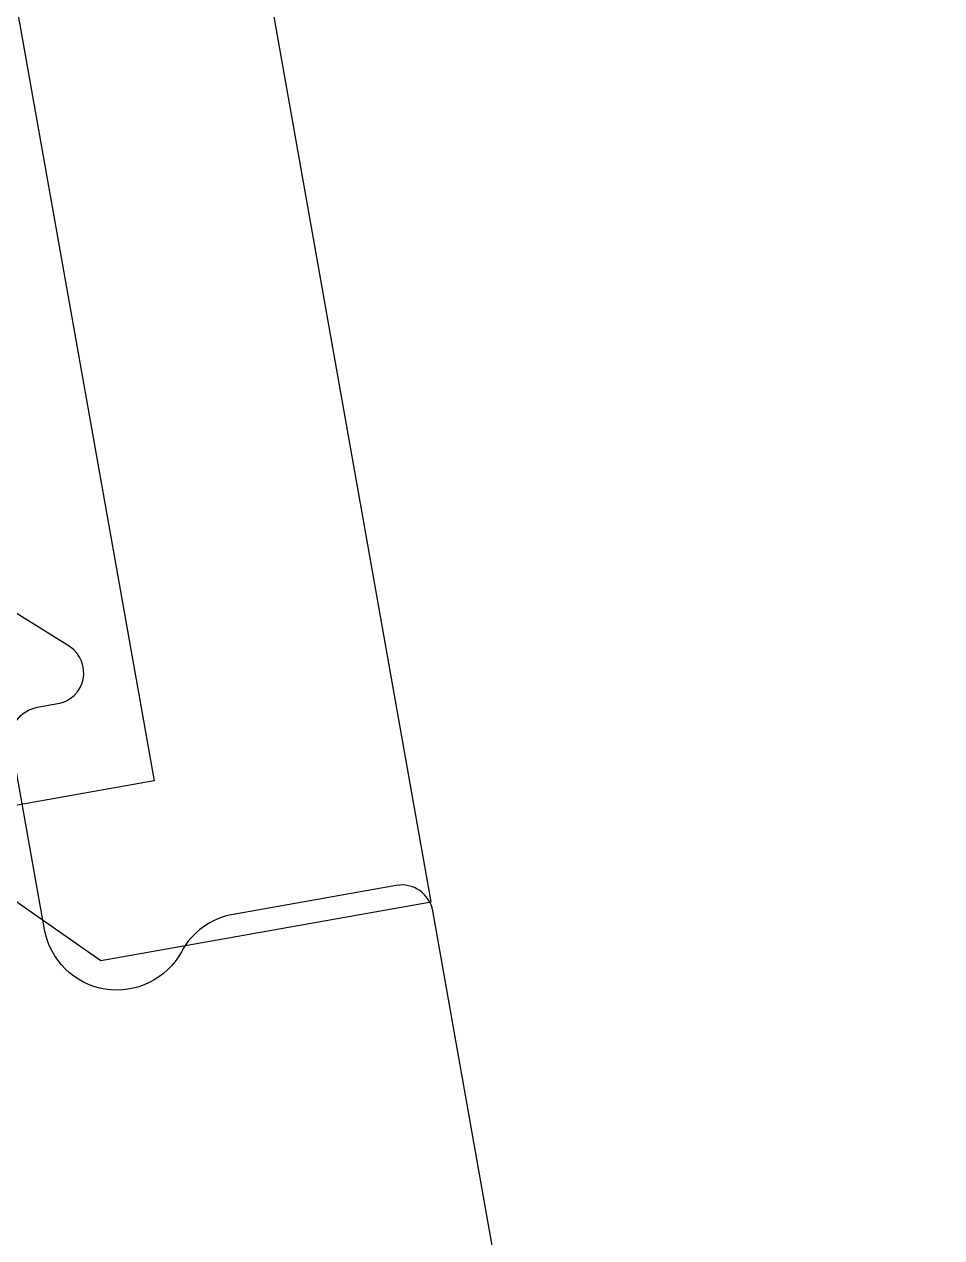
# Model space of a CAD drawing. Header units: millimetres. Extents: x -65527 to 8894748, y -37603 to 223697.
# Drawn here: x -29318.81 to -29313.47, y 101528.02 to 101535.08 of the extents above; entities that cross this region are included whole.
import ezdxf

# ---------------------------------------------------------------- set-up
doc = ezdxf.new("R2010")
doc.units = ezdxf.units.MM
doc.header["$LTSCALE"] = 10
doc.layers.add('Архитектура', color=251, linetype='Continuous')

msp = doc.modelspace()

# ---------------------------------------------------------------- linework, layer by layer
at = {"layer": 'Архитектура', "lineweight": 25, "transparency": 33554684}
for points in [[(-29326.8478, 101534.2), (-29323.1262, 101534.8596), (-29322.9499, 101535.2623), (-29322.5259, 101534.966), (-29318.9244, 101535.6044), (-29318.052, 101530.6823), (-29319.0124, 101530.512), (-29318.9273, 101530.0318), (-29318.362, 101529.6367), (-29316.4411, 101529.9772), (-29317.4837, 101535.8597), (-29318.2968, 101536.9538), (-29320.8756, 101538.2303), (-29321.137, 101538.3078), (-29325.5789, 101537.5205)], [(-29326.8478, 101534.2), (-29323.1262, 101534.8596), (-29322.9499, 101535.2623), (-29322.5259, 101534.966), (-29318.9244, 101535.6044), (-29318.052, 101530.6823), (-29319.0124, 101530.512), (-29318.9273, 101530.0318), (-29318.362, 101529.6367), (-29316.4411, 101529.9772), (-29317.4837, 101535.8597), (-29318.2968, 101536.9538), (-29320.8756, 101538.2303), (-29321.137, 101538.3078), (-29325.5789, 101537.5205)], [(-29326.8478, 101534.2), (-29323.1262, 101534.8596), (-29322.9499, 101535.2623), (-29322.5259, 101534.966), (-29318.9244, 101535.6044), (-29318.052, 101530.6823), (-29319.0124, 101530.512), (-29318.9273, 101530.0318), (-29318.362, 101529.6367), (-29316.4411, 101529.9772), (-29317.4837, 101535.8597), (-29318.2968, 101536.9538), (-29320.8756, 101538.2303), (-29321.137, 101538.3078), (-29325.5789, 101537.5205)], [(-29326.8478, 101534.2), (-29323.1262, 101534.8596), (-29322.9499, 101535.2623), (-29322.5259, 101534.966), (-29318.9244, 101535.6044), (-29318.052, 101530.6823), (-29319.0124, 101530.512), (-29318.9273, 101530.0318), (-29318.362, 101529.6367), (-29316.4411, 101529.9772), (-29317.4837, 101535.8597), (-29318.2968, 101536.9538), (-29320.8756, 101538.2303), (-29321.137, 101538.3078), (-29325.5789, 101537.5205)], [(-29326.8478, 101534.2), (-29323.1262, 101534.8596), (-29322.9499, 101535.2623), (-29322.5259, 101534.966), (-29318.9244, 101535.6044), (-29318.052, 101530.6823), (-29319.0124, 101530.512), (-29318.9273, 101530.0318), (-29318.362, 101529.6367), (-29316.4411, 101529.9772), (-29317.4837, 101535.8597), (-29318.2968, 101536.9538), (-29320.8756, 101538.2303), (-29321.137, 101538.3078), (-29325.5789, 101537.5205)], [(-29326.8478, 101534.2), (-29323.1262, 101534.8596), (-29322.9499, 101535.2623), (-29322.5259, 101534.966), (-29318.9244, 101535.6044), (-29318.052, 101530.6823), (-29319.0124, 101530.512), (-29318.9273, 101530.0318), (-29318.362, 101529.6367), (-29316.4411, 101529.9772), (-29317.4837, 101535.8597), (-29318.2968, 101536.9538), (-29320.8756, 101538.2303), (-29321.137, 101538.3078), (-29325.5789, 101537.5205)], [(-29326.8478, 101534.2), (-29323.1262, 101534.8596), (-29322.9499, 101535.2623), (-29322.5259, 101534.966), (-29318.9244, 101535.6044), (-29318.052, 101530.6823), (-29319.0124, 101530.512), (-29318.9273, 101530.0318), (-29318.362, 101529.6367), (-29316.4411, 101529.9772), (-29317.4837, 101535.8597), (-29318.2968, 101536.9538), (-29320.8756, 101538.2303), (-29321.137, 101538.3078), (-29325.5789, 101537.5205)], [(-29326.8478, 101534.2), (-29323.1262, 101534.8596), (-29322.9499, 101535.2623), (-29322.5259, 101534.966), (-29318.9244, 101535.6044), (-29318.052, 101530.6823), (-29319.0124, 101530.512), (-29318.9273, 101530.0318), (-29318.362, 101529.6367), (-29316.4411, 101529.9772), (-29317.4837, 101535.8597), (-29318.2968, 101536.9538), (-29320.8756, 101538.2303), (-29321.137, 101538.3078), (-29325.5789, 101537.5205)], [(-29326.8478, 101534.2), (-29323.1262, 101534.8596), (-29322.9499, 101535.2623), (-29322.5259, 101534.966), (-29318.9244, 101535.6044), (-29318.052, 101530.6823), (-29319.0124, 101530.512), (-29318.9273, 101530.0318), (-29318.362, 101529.6367), (-29316.4411, 101529.9772), (-29317.4837, 101535.8597), (-29318.2968, 101536.9538), (-29320.8756, 101538.2303), (-29321.137, 101538.3078), (-29325.5789, 101537.5205)], [(-29326.8478, 101534.2), (-29323.1262, 101534.8596), (-29322.9499, 101535.2623), (-29322.5259, 101534.966), (-29318.9244, 101535.6044), (-29318.052, 101530.6823), (-29319.0124, 101530.512), (-29318.9273, 101530.0318), (-29318.362, 101529.6367), (-29316.4411, 101529.9772), (-29317.4837, 101535.8597), (-29318.2968, 101536.9538), (-29320.8756, 101538.2303), (-29321.137, 101538.3078), (-29325.5789, 101537.5205)], [(-29326.8478, 101534.2), (-29323.1262, 101534.8596), (-29322.9499, 101535.2623), (-29322.5259, 101534.966), (-29318.9244, 101535.6044), (-29318.052, 101530.6823), (-29319.0124, 101530.512), (-29318.9273, 101530.0318), (-29318.362, 101529.6367), (-29316.4411, 101529.9772), (-29317.4837, 101535.8597), (-29318.2968, 101536.9538), (-29320.8756, 101538.2303), (-29321.137, 101538.3078), (-29325.5789, 101537.5205)], [(-29326.8478, 101534.2), (-29323.1262, 101534.8596), (-29322.9499, 101535.2623), (-29322.5259, 101534.966), (-29318.9244, 101535.6044), (-29318.052, 101530.6823), (-29319.0124, 101530.512), (-29318.9273, 101530.0318), (-29318.362, 101529.6367), (-29316.4411, 101529.9772), (-29317.4837, 101535.8597), (-29318.2968, 101536.9538), (-29320.8756, 101538.2303), (-29321.137, 101538.3078), (-29325.5789, 101537.5205)], [(-29326.8478, 101534.2), (-29323.1262, 101534.8596), (-29322.9499, 101535.2623), (-29322.5259, 101534.966), (-29318.9244, 101535.6044), (-29318.052, 101530.6823), (-29319.0124, 101530.512), (-29318.9273, 101530.0318), (-29318.362, 101529.6367), (-29316.4411, 101529.9772), (-29317.4837, 101535.8597), (-29318.2968, 101536.9538), (-29320.8756, 101538.2303), (-29321.137, 101538.3078), (-29325.5789, 101537.5205)], [(-29326.8478, 101534.2), (-29323.1262, 101534.8596), (-29322.9499, 101535.2623), (-29322.5259, 101534.966), (-29318.9244, 101535.6044), (-29318.052, 101530.6823), (-29319.0124, 101530.512), (-29318.9273, 101530.0318), (-29318.362, 101529.6367), (-29316.4411, 101529.9772), (-29317.4837, 101535.8597), (-29318.2968, 101536.9538), (-29320.8756, 101538.2303), (-29321.137, 101538.3078), (-29325.5789, 101537.5205)], [(-29326.8478, 101534.2), (-29323.1262, 101534.8596), (-29322.9499, 101535.2623), (-29322.5259, 101534.966), (-29318.9244, 101535.6044), (-29318.052, 101530.6823), (-29319.0124, 101530.512), (-29318.9273, 101530.0318), (-29318.362, 101529.6367), (-29316.4411, 101529.9772), (-29317.4837, 101535.8597), (-29318.2968, 101536.9538), (-29320.8756, 101538.2303), (-29321.137, 101538.3078), (-29325.5789, 101537.5205)], [(-29326.8478, 101534.2), (-29323.1262, 101534.8596), (-29322.9499, 101535.2623), (-29322.5259, 101534.966), (-29318.9244, 101535.6044), (-29318.052, 101530.6823), (-29319.0124, 101530.512), (-29318.9273, 101530.0318), (-29318.362, 101529.6367), (-29316.4411, 101529.9772), (-29317.4837, 101535.8597), (-29318.2968, 101536.9538), (-29320.8756, 101538.2303), (-29321.137, 101538.3078), (-29325.5789, 101537.5205)], [(-29326.8478, 101534.2), (-29323.1262, 101534.8596), (-29322.9499, 101535.2623), (-29322.5259, 101534.966), (-29318.9244, 101535.6044), (-29318.052, 101530.6823), (-29319.0124, 101530.512), (-29318.9273, 101530.0318), (-29318.362, 101529.6367), (-29316.4411, 101529.9772), (-29317.4837, 101535.8597), (-29318.2968, 101536.9538), (-29320.8756, 101538.2303), (-29321.137, 101538.3078), (-29325.5789, 101537.5205)], [(-29326.8478, 101534.2), (-29323.1262, 101534.8596), (-29322.9499, 101535.2623), (-29322.5259, 101534.966), (-29318.9244, 101535.6044), (-29318.052, 101530.6823), (-29319.0124, 101530.512), (-29318.9273, 101530.0318), (-29318.362, 101529.6367), (-29316.4411, 101529.9772), (-29317.4837, 101535.8597), (-29318.2968, 101536.9538), (-29320.8756, 101538.2303), (-29321.137, 101538.3078), (-29325.5789, 101537.5205)], [(-29326.8478, 101534.2), (-29323.1262, 101534.8596), (-29322.9499, 101535.2623), (-29322.5259, 101534.966), (-29318.9244, 101535.6044), (-29318.052, 101530.6823), (-29319.0124, 101530.512), (-29318.9273, 101530.0318), (-29318.362, 101529.6367), (-29316.4411, 101529.9772), (-29317.4837, 101535.8597), (-29318.2968, 101536.9538), (-29320.8756, 101538.2303), (-29321.137, 101538.3078), (-29325.5789, 101537.5205)], [(-29326.8478, 101534.2), (-29323.1262, 101534.8596), (-29322.9499, 101535.2623), (-29322.5259, 101534.966), (-29318.9244, 101535.6044), (-29318.052, 101530.6823), (-29319.0124, 101530.512), (-29318.9273, 101530.0318), (-29318.362, 101529.6367), (-29316.4411, 101529.9772), (-29317.4837, 101535.8597), (-29318.2968, 101536.9538), (-29320.8756, 101538.2303), (-29321.137, 101538.3078), (-29325.5789, 101537.5205)], [(-29326.8478, 101534.2), (-29323.1262, 101534.8596), (-29322.9499, 101535.2623), (-29322.5259, 101534.966), (-29318.9244, 101535.6044), (-29318.052, 101530.6823), (-29319.0124, 101530.512), (-29318.9273, 101530.0318), (-29318.362, 101529.6367), (-29316.4411, 101529.9772), (-29317.4837, 101535.8597), (-29318.2968, 101536.9538), (-29320.8756, 101538.2303), (-29321.137, 101538.3078), (-29325.5789, 101537.5205)], [(-29326.8478, 101534.2), (-29323.1262, 101534.8596), (-29322.9499, 101535.2623), (-29322.5259, 101534.966), (-29318.9244, 101535.6044), (-29318.052, 101530.6823), (-29319.0124, 101530.512), (-29318.9273, 101530.0318), (-29318.362, 101529.6367), (-29316.4411, 101529.9772), (-29317.4837, 101535.8597), (-29318.2968, 101536.9538), (-29320.8756, 101538.2303), (-29321.137, 101538.3078), (-29325.5789, 101537.5205)], [(-29326.8478, 101534.2), (-29323.1262, 101534.8596), (-29322.9499, 101535.2623), (-29322.5259, 101534.966), (-29318.9244, 101535.6044), (-29318.052, 101530.6823), (-29319.0124, 101530.512), (-29318.9273, 101530.0318), (-29318.362, 101529.6367), (-29316.4411, 101529.9772), (-29317.4837, 101535.8597), (-29318.2968, 101536.9538), (-29320.8756, 101538.2303), (-29321.137, 101538.3078), (-29325.5789, 101537.5205)], [(-29326.8478, 101534.2), (-29323.1262, 101534.8596), (-29322.9499, 101535.2623), (-29322.5259, 101534.966), (-29318.9244, 101535.6044), (-29318.052, 101530.6823), (-29319.0124, 101530.512), (-29318.9273, 101530.0318), (-29318.362, 101529.6367), (-29316.4411, 101529.9772), (-29317.4837, 101535.8597), (-29318.2968, 101536.9538), (-29320.8756, 101538.2303), (-29321.137, 101538.3078), (-29325.5789, 101537.5205)], [(-29326.8478, 101534.2), (-29323.1262, 101534.8596), (-29322.9499, 101535.2623), (-29322.5259, 101534.966), (-29318.9244, 101535.6044), (-29318.052, 101530.6823), (-29319.0124, 101530.512), (-29318.9273, 101530.0318), (-29318.362, 101529.6367), (-29316.4411, 101529.9772), (-29317.4837, 101535.8597), (-29318.2968, 101536.9538), (-29320.8756, 101538.2303), (-29321.137, 101538.3078), (-29325.5789, 101537.5205)], [(-29326.8478, 101534.2), (-29323.1262, 101534.8596), (-29322.9499, 101535.2623), (-29322.5259, 101534.966), (-29318.9244, 101535.6044), (-29318.052, 101530.6823), (-29319.0124, 101530.512), (-29318.9273, 101530.0318), (-29318.362, 101529.6367), (-29316.4411, 101529.9772), (-29317.4837, 101535.8597), (-29318.2968, 101536.9538), (-29320.8756, 101538.2303), (-29321.137, 101538.3078), (-29325.5789, 101537.5205)], [(-29326.8478, 101534.2), (-29323.1262, 101534.8596), (-29322.9499, 101535.2623), (-29322.5259, 101534.966), (-29318.9244, 101535.6044), (-29318.052, 101530.6823), (-29319.0124, 101530.512), (-29318.9273, 101530.0318), (-29318.362, 101529.6367), (-29316.4411, 101529.9772), (-29317.4837, 101535.8597), (-29318.2968, 101536.9538), (-29320.8756, 101538.2303), (-29321.137, 101538.3078), (-29325.5789, 101537.5205)], [(-29326.8478, 101534.2), (-29323.1262, 101534.8596), (-29322.9499, 101535.2623), (-29322.5259, 101534.966), (-29318.9244, 101535.6044), (-29318.052, 101530.6823), (-29319.0124, 101530.512), (-29318.9273, 101530.0318), (-29318.362, 101529.6367), (-29316.4411, 101529.9772), (-29317.4837, 101535.8597), (-29318.2968, 101536.9538), (-29320.8756, 101538.2303), (-29321.137, 101538.3078), (-29325.5789, 101537.5205)], [(-29326.8478, 101534.2), (-29323.1262, 101534.8596), (-29322.9499, 101535.2623), (-29322.5259, 101534.966), (-29318.9244, 101535.6044), (-29318.052, 101530.6823), (-29319.0124, 101530.512), (-29318.9273, 101530.0318), (-29318.362, 101529.6367), (-29316.4411, 101529.9772), (-29317.4837, 101535.8597), (-29318.2968, 101536.9538), (-29320.8756, 101538.2303), (-29321.137, 101538.3078), (-29325.5789, 101537.5205)], [(-29326.8478, 101534.2), (-29323.1262, 101534.8596), (-29322.9499, 101535.2623), (-29322.5259, 101534.966), (-29318.9244, 101535.6044), (-29318.052, 101530.6823), (-29319.0124, 101530.512), (-29318.9273, 101530.0318), (-29318.362, 101529.6367), (-29316.4411, 101529.9772), (-29317.4837, 101535.8597), (-29318.2968, 101536.9538), (-29320.8756, 101538.2303), (-29321.137, 101538.3078), (-29325.5789, 101537.5205)], [(-29326.8478, 101534.2), (-29323.1262, 101534.8596), (-29322.9499, 101535.2623), (-29322.5259, 101534.966), (-29318.9244, 101535.6044), (-29318.052, 101530.6823), (-29319.0124, 101530.512), (-29318.9273, 101530.0318), (-29318.362, 101529.6367), (-29316.4411, 101529.9772), (-29317.4837, 101535.8597), (-29318.2968, 101536.9538), (-29320.8756, 101538.2303), (-29321.137, 101538.3078), (-29325.5789, 101537.5205)], [(-29326.8478, 101534.2), (-29323.1262, 101534.8596), (-29322.9499, 101535.2623), (-29322.5259, 101534.966), (-29318.9244, 101535.6044), (-29318.052, 101530.6823), (-29319.0124, 101530.512), (-29318.9273, 101530.0318), (-29318.362, 101529.6367), (-29316.4411, 101529.9772), (-29317.4837, 101535.8597), (-29318.2968, 101536.9538), (-29320.8756, 101538.2303), (-29321.137, 101538.3078), (-29325.5789, 101537.5205)], [(-29326.8478, 101534.2), (-29323.1262, 101534.8596), (-29322.9499, 101535.2623), (-29322.5259, 101534.966), (-29318.9244, 101535.6044), (-29318.052, 101530.6823), (-29319.0124, 101530.512), (-29318.9273, 101530.0318), (-29318.362, 101529.6367), (-29316.4411, 101529.9772), (-29317.4837, 101535.8597), (-29318.2968, 101536.9538), (-29320.8756, 101538.2303), (-29321.137, 101538.3078), (-29325.5789, 101537.5205)], [(-29326.8478, 101534.2), (-29323.1262, 101534.8596), (-29322.9499, 101535.2623), (-29322.5259, 101534.966), (-29318.9244, 101535.6044), (-29318.052, 101530.6823), (-29319.0124, 101530.512), (-29318.9273, 101530.0318), (-29318.362, 101529.6367), (-29316.4411, 101529.9772), (-29317.4837, 101535.8597), (-29318.2968, 101536.9538), (-29320.8756, 101538.2303), (-29321.137, 101538.3078), (-29325.5789, 101537.5205)], [(-29326.8478, 101534.2), (-29323.1262, 101534.8596), (-29322.9499, 101535.2623), (-29322.5259, 101534.966), (-29318.9244, 101535.6044), (-29318.052, 101530.6823), (-29319.0124, 101530.512), (-29318.9273, 101530.0318), (-29318.362, 101529.6367), (-29316.4411, 101529.9772), (-29317.4837, 101535.8597), (-29318.2968, 101536.9538), (-29320.8756, 101538.2303), (-29321.137, 101538.3078), (-29325.5789, 101537.5205)], [(-29326.8478, 101534.2), (-29323.1262, 101534.8596), (-29322.9499, 101535.2623), (-29322.5259, 101534.966), (-29318.9244, 101535.6044), (-29318.052, 101530.6823), (-29319.0124, 101530.512), (-29318.9273, 101530.0318), (-29318.362, 101529.6367), (-29316.4411, 101529.9772), (-29317.4837, 101535.8597), (-29318.2968, 101536.9538), (-29320.8756, 101538.2303), (-29321.137, 101538.3078), (-29325.5789, 101537.5205)], [(-29326.8478, 101534.2), (-29323.1262, 101534.8596), (-29322.9499, 101535.2623), (-29322.5259, 101534.966), (-29318.9244, 101535.6044), (-29318.052, 101530.6823), (-29319.0124, 101530.512), (-29318.9273, 101530.0318), (-29318.362, 101529.6367), (-29316.4411, 101529.9772), (-29317.4837, 101535.8597), (-29318.2968, 101536.9538), (-29320.8756, 101538.2303), (-29321.137, 101538.3078), (-29325.5789, 101537.5205)], [(-29326.8478, 101534.2), (-29323.1262, 101534.8596), (-29322.9499, 101535.2623), (-29322.5259, 101534.966), (-29318.9244, 101535.6044), (-29318.052, 101530.6823), (-29319.0124, 101530.512), (-29318.9273, 101530.0318), (-29318.362, 101529.6367), (-29316.4411, 101529.9772), (-29317.4837, 101535.8597), (-29318.2968, 101536.9538), (-29320.8756, 101538.2303), (-29321.137, 101538.3078), (-29325.5789, 101537.5205)], [(-29326.8478, 101534.2), (-29323.1262, 101534.8596), (-29322.9499, 101535.2623), (-29322.5259, 101534.966), (-29318.9244, 101535.6044), (-29318.052, 101530.6823), (-29319.0124, 101530.512), (-29318.9273, 101530.0318), (-29318.362, 101529.6367), (-29316.4411, 101529.9772), (-29317.4837, 101535.8597), (-29318.2968, 101536.9538), (-29320.8756, 101538.2303), (-29321.137, 101538.3078), (-29325.5789, 101537.5205)], [(-29326.8478, 101534.2), (-29323.1262, 101534.8596), (-29322.9499, 101535.2623), (-29322.5259, 101534.966), (-29318.9244, 101535.6044), (-29318.052, 101530.6823), (-29319.0124, 101530.512), (-29318.9273, 101530.0318), (-29318.362, 101529.6367), (-29316.4411, 101529.9772), (-29317.4837, 101535.8597), (-29318.2968, 101536.9538), (-29320.8756, 101538.2303), (-29321.137, 101538.3078), (-29325.5789, 101537.5205)], [(-29326.8478, 101534.2), (-29323.1262, 101534.8596), (-29322.9499, 101535.2623), (-29322.5259, 101534.966), (-29318.9244, 101535.6044), (-29318.052, 101530.6823), (-29319.0124, 101530.512), (-29318.9273, 101530.0318), (-29318.362, 101529.6367), (-29316.4411, 101529.9772), (-29317.4837, 101535.8597), (-29318.2968, 101536.9538), (-29320.8756, 101538.2303), (-29321.137, 101538.3078), (-29325.5789, 101537.5205)], [(-29326.8478, 101534.2), (-29323.1262, 101534.8596), (-29322.9499, 101535.2623), (-29322.5259, 101534.966), (-29318.9244, 101535.6044), (-29318.052, 101530.6823), (-29319.0124, 101530.512), (-29318.9273, 101530.0318), (-29318.362, 101529.6367), (-29316.4411, 101529.9772), (-29317.4837, 101535.8597), (-29318.2968, 101536.9538), (-29320.8756, 101538.2303), (-29321.137, 101538.3078), (-29325.5789, 101537.5205)], [(-29326.8478, 101534.2), (-29323.1262, 101534.8596), (-29322.9499, 101535.2623), (-29322.5259, 101534.966), (-29318.9244, 101535.6044), (-29318.052, 101530.6823), (-29319.0124, 101530.512), (-29318.9273, 101530.0318), (-29318.362, 101529.6367), (-29316.4411, 101529.9772), (-29317.4837, 101535.8597), (-29318.2968, 101536.9538), (-29320.8756, 101538.2303), (-29321.137, 101538.3078), (-29325.5789, 101537.5205)], [(-29316.4319, 101529.9251), (-29316.4319, 101529.9251)], [(-29316.4319, 101529.9251), (-29316.4319, 101529.9251)], [(-29316.4319, 101529.9251), (-29316.4319, 101529.9251)], [(-29316.4319, 101529.9251), (-29316.4319, 101529.9251)], [(-29316.4319, 101529.9251), (-29316.4319, 101529.9251)], [(-29316.4319, 101529.9251), (-29316.4319, 101529.9251)], [(-29316.4319, 101529.9251), (-29316.4319, 101529.9251)], [(-29316.4319, 101529.9251), (-29316.4319, 101529.9251)], [(-29316.4319, 101529.9251), (-29316.4319, 101529.9251)], [(-29316.4319, 101529.9251), (-29316.4319, 101529.9251)], [(-29316.4319, 101529.9251), (-29316.4319, 101529.9251)], [(-29316.4319, 101529.9251), (-29316.4319, 101529.9251)], [(-29316.4319, 101529.9251), (-29316.4319, 101529.9251)], [(-29316.4319, 101529.9251), (-29316.4319, 101529.9251)], [(-29316.4319, 101529.9251), (-29316.4319, 101529.9251)], [(-29316.4319, 101529.9251), (-29316.4319, 101529.9251)], [(-29316.4319, 101529.9251), (-29316.4319, 101529.9251)], [(-29316.4319, 101529.9251), (-29316.4319, 101529.9251)], [(-29316.4319, 101529.9251), (-29316.4319, 101529.9251)], [(-29316.4319, 101529.9251), (-29316.4319, 101529.9251)], [(-29316.4319, 101529.9251), (-29316.4319, 101529.9251)], [(-29316.4319, 101529.9251), (-29316.4319, 101529.9251)], [(-29316.4319, 101529.9251), (-29316.4319, 101529.9251)], [(-29316.4319, 101529.9251), (-29316.4319, 101529.9251)], [(-29316.4319, 101529.9251), (-29316.4319, 101529.9251)], [(-29316.4319, 101529.9251), (-29316.4319, 101529.9251)], [(-29316.4319, 101529.9251), (-29316.4319, 101529.9251)], [(-29316.4319, 101529.9251), (-29316.4319, 101529.9251)], [(-29316.4319, 101529.9251), (-29316.4319, 101529.9251)], [(-29316.4319, 101529.9251), (-29316.4319, 101529.9251)], [(-29316.4319, 101529.9251), (-29316.4319, 101529.9251)], [(-29316.4319, 101529.9251), (-29316.4319, 101529.9251)], [(-29316.4319, 101529.9251), (-29316.4319, 101529.9251)], [(-29316.4319, 101529.9251), (-29316.4319, 101529.9251)], [(-29316.4319, 101529.9251), (-29316.4319, 101529.9251)], [(-29316.4319, 101529.9251), (-29316.4319, 101529.9251)], [(-29316.4319, 101529.9251), (-29316.4319, 101529.9251)], [(-29316.4319, 101529.9251), (-29316.4319, 101529.9251)], [(-29316.4319, 101529.9251), (-29316.4319, 101529.9251)], [(-29316.4319, 101529.9251), (-29316.4319, 101529.9251)], [(-29316.4319, 101529.9251), (-29316.4319, 101529.9251)], [(-29316.4319, 101529.9251), (-29316.4319, 101529.9251)], [(-29316.4319, 101529.9251), (-29316.4319, 101529.9251)]]:
    msp.add_lwpolyline(points, dxfattribs=at)
msp.add_lwpolyline([(-29314.8616, 101521.0653), (-29316.4319, 101529.9251, 0.414214), (-29316.6438, 101530.0733), (-29317.5919, 101529.9053, 0.228752), (-29317.8927, 101529.6882, -0.710164), (-29318.6881, 101529.8169), (-29318.8796, 101530.8974, -0.4144), (-29318.7315, 101531.1094), (-29318.6114, 101531.1307, 0.66825), (-29318.5386, 101531.4607), (-29319.9306, 101532.3283, 0.164348), (-29320.3346, 101532.3827), (-29324.4163, 101531.6592, 0.164348), (-29324.777, 101531.4694), (-29325.786, 101530.1762, 0.66825), (-29325.6042, 101529.8913), (-29325.4841, 101529.9126, -0.4144), (-29325.2721, 101529.7644), (-29325.0806, 101528.6839, -0.710164), (-29325.7834, 101528.2897, 0.228752), (-29326.1405, 101528.3902), (-29327.2209, 101528.1987, 0.4144), (-29327.3691, 101527.9867)], format="xyb", dxfattribs=at)
msp.add_lwpolyline([(-29314.8616, 101521.0653), (-29316.4319, 101529.9251, 0.414214), (-29316.6438, 101530.0733), (-29317.5919, 101529.9053, 0.228752), (-29317.8927, 101529.6882, -0.710164), (-29318.6881, 101529.8169), (-29318.8796, 101530.8974, -0.4144), (-29318.7315, 101531.1094), (-29318.6114, 101531.1307, 0.66825), (-29318.5386, 101531.4607), (-29319.9306, 101532.3283, 0.164348), (-29320.3346, 101532.3827), (-29324.4163, 101531.6592, 0.164348), (-29324.777, 101531.4694), (-29325.786, 101530.1762, 0.66825), (-29325.6042, 101529.8913), (-29325.4841, 101529.9126, -0.4144), (-29325.2721, 101529.7644), (-29325.0806, 101528.6839, -0.710164), (-29325.7834, 101528.2897, 0.228752), (-29326.1405, 101528.3902), (-29327.2209, 101528.1987, 0.4144), (-29327.3691, 101527.9867)], format="xyb", dxfattribs=at)
msp.add_lwpolyline([(-29314.8616, 101521.0653), (-29316.4319, 101529.9251, 0.414214), (-29316.6438, 101530.0733), (-29317.5919, 101529.9053, 0.228752), (-29317.8927, 101529.6882, -0.710164), (-29318.6881, 101529.8169), (-29318.8796, 101530.8974, -0.4144), (-29318.7315, 101531.1094), (-29318.6114, 101531.1307, 0.66825), (-29318.5386, 101531.4607), (-29319.9306, 101532.3283, 0.164348), (-29320.3346, 101532.3827), (-29324.4163, 101531.6592, 0.164348), (-29324.777, 101531.4694), (-29325.786, 101530.1762, 0.66825), (-29325.6042, 101529.8913), (-29325.4841, 101529.9126, -0.4144), (-29325.2721, 101529.7644), (-29325.0806, 101528.6839, -0.710164), (-29325.7834, 101528.2897, 0.228752), (-29326.1405, 101528.3902), (-29327.2209, 101528.1987, 0.4144), (-29327.3691, 101527.9867)], format="xyb", dxfattribs=at)
msp.add_lwpolyline([(-29314.8616, 101521.0653), (-29316.4319, 101529.9251, 0.414214), (-29316.6438, 101530.0733), (-29317.5919, 101529.9053, 0.228752), (-29317.8927, 101529.6882, -0.710164), (-29318.6881, 101529.8169), (-29318.8796, 101530.8974, -0.4144), (-29318.7315, 101531.1094), (-29318.6114, 101531.1307, 0.66825), (-29318.5386, 101531.4607), (-29319.9306, 101532.3283, 0.164348), (-29320.3346, 101532.3827), (-29324.4163, 101531.6592, 0.164348), (-29324.777, 101531.4694), (-29325.786, 101530.1762, 0.66825), (-29325.6042, 101529.8913), (-29325.4841, 101529.9126, -0.4144), (-29325.2721, 101529.7644), (-29325.0806, 101528.6839, -0.710164), (-29325.7834, 101528.2897, 0.228752), (-29326.1405, 101528.3902), (-29327.2209, 101528.1987, 0.4144), (-29327.3691, 101527.9867)], format="xyb", dxfattribs=at)
msp.add_lwpolyline([(-29314.8616, 101521.0653), (-29316.4319, 101529.9251, 0.414214), (-29316.6438, 101530.0733), (-29317.5919, 101529.9053, 0.228752), (-29317.8927, 101529.6882, -0.710164), (-29318.6881, 101529.8169), (-29318.8796, 101530.8974, -0.4144), (-29318.7315, 101531.1094), (-29318.6114, 101531.1307, 0.66825), (-29318.5386, 101531.4607), (-29319.9306, 101532.3283, 0.164348), (-29320.3346, 101532.3827), (-29324.4163, 101531.6592, 0.164348), (-29324.777, 101531.4694), (-29325.786, 101530.1762, 0.66825), (-29325.6042, 101529.8913), (-29325.4841, 101529.9126, -0.4144), (-29325.2721, 101529.7644), (-29325.0806, 101528.6839, -0.710164), (-29325.7834, 101528.2897, 0.228752), (-29326.1405, 101528.3902), (-29327.2209, 101528.1987, 0.4144), (-29327.3691, 101527.9867)], format="xyb", dxfattribs=at)
msp.add_lwpolyline([(-29314.8616, 101521.0653), (-29316.4319, 101529.9251, 0.414214), (-29316.6438, 101530.0733), (-29317.5919, 101529.9053, 0.228752), (-29317.8927, 101529.6882, -0.710164), (-29318.6881, 101529.8169), (-29318.8796, 101530.8974, -0.4144), (-29318.7315, 101531.1094), (-29318.6114, 101531.1307, 0.66825), (-29318.5386, 101531.4607), (-29319.9306, 101532.3283, 0.164348), (-29320.3346, 101532.3827), (-29324.4163, 101531.6592, 0.164348), (-29324.777, 101531.4694), (-29325.786, 101530.1762, 0.66825), (-29325.6042, 101529.8913), (-29325.4841, 101529.9126, -0.4144), (-29325.2721, 101529.7644), (-29325.0806, 101528.6839, -0.710164), (-29325.7834, 101528.2897, 0.228752), (-29326.1405, 101528.3902), (-29327.2209, 101528.1987, 0.4144), (-29327.3691, 101527.9867)], format="xyb", dxfattribs=at)
msp.add_lwpolyline([(-29314.8616, 101521.0653), (-29316.4319, 101529.9251, 0.414214), (-29316.6438, 101530.0733), (-29317.5919, 101529.9053, 0.228752), (-29317.8927, 101529.6882, -0.710164), (-29318.6881, 101529.8169), (-29318.8796, 101530.8974, -0.4144), (-29318.7315, 101531.1094), (-29318.6114, 101531.1307, 0.66825), (-29318.5386, 101531.4607), (-29319.9306, 101532.3283, 0.164348), (-29320.3346, 101532.3827), (-29324.4163, 101531.6592, 0.164348), (-29324.777, 101531.4694), (-29325.786, 101530.1762, 0.66825), (-29325.6042, 101529.8913), (-29325.4841, 101529.9126, -0.4144), (-29325.2721, 101529.7644), (-29325.0806, 101528.6839, -0.710164), (-29325.7834, 101528.2897, 0.228752), (-29326.1405, 101528.3902), (-29327.2209, 101528.1987, 0.4144), (-29327.3691, 101527.9867)], format="xyb", dxfattribs=at)
msp.add_lwpolyline([(-29314.8616, 101521.0653), (-29316.4319, 101529.9251, 0.414214), (-29316.6438, 101530.0733), (-29317.5919, 101529.9053, 0.228752), (-29317.8927, 101529.6882, -0.710164), (-29318.6881, 101529.8169), (-29318.8796, 101530.8974, -0.4144), (-29318.7315, 101531.1094), (-29318.6114, 101531.1307, 0.66825), (-29318.5386, 101531.4607), (-29319.9306, 101532.3283, 0.164348), (-29320.3346, 101532.3827), (-29324.4163, 101531.6592, 0.164348), (-29324.777, 101531.4694), (-29325.786, 101530.1762, 0.66825), (-29325.6042, 101529.8913), (-29325.4841, 101529.9126, -0.4144), (-29325.2721, 101529.7644), (-29325.0806, 101528.6839, -0.710164), (-29325.7834, 101528.2897, 0.228752), (-29326.1405, 101528.3902), (-29327.2209, 101528.1987, 0.4144), (-29327.3691, 101527.9867)], format="xyb", dxfattribs=at)
msp.add_lwpolyline([(-29314.8616, 101521.0653), (-29316.4319, 101529.9251, 0.414214), (-29316.6438, 101530.0733), (-29317.5919, 101529.9053, 0.228752), (-29317.8927, 101529.6882, -0.710164), (-29318.6881, 101529.8169), (-29318.8796, 101530.8974, -0.4144), (-29318.7315, 101531.1094), (-29318.6114, 101531.1307, 0.66825), (-29318.5386, 101531.4607), (-29319.9306, 101532.3283, 0.164348), (-29320.3346, 101532.3827), (-29324.4163, 101531.6592, 0.164348), (-29324.777, 101531.4694), (-29325.786, 101530.1762, 0.66825), (-29325.6042, 101529.8913), (-29325.4841, 101529.9126, -0.4144), (-29325.2721, 101529.7644), (-29325.0806, 101528.6839, -0.710164), (-29325.7834, 101528.2897, 0.228752), (-29326.1405, 101528.3902), (-29327.2209, 101528.1987, 0.4144), (-29327.3691, 101527.9867)], format="xyb", dxfattribs=at)
msp.add_lwpolyline([(-29314.8616, 101521.0653), (-29316.4319, 101529.9251, 0.414214), (-29316.6438, 101530.0733), (-29317.5919, 101529.9053, 0.228752), (-29317.8927, 101529.6882, -0.710164), (-29318.6881, 101529.8169), (-29318.8796, 101530.8974, -0.4144), (-29318.7315, 101531.1094), (-29318.6114, 101531.1307, 0.66825), (-29318.5386, 101531.4607), (-29319.9306, 101532.3283, 0.164348), (-29320.3346, 101532.3827), (-29324.4163, 101531.6592, 0.164348), (-29324.777, 101531.4694), (-29325.786, 101530.1762, 0.66825), (-29325.6042, 101529.8913), (-29325.4841, 101529.9126, -0.4144), (-29325.2721, 101529.7644), (-29325.0806, 101528.6839, -0.710164), (-29325.7834, 101528.2897, 0.228752), (-29326.1405, 101528.3902), (-29327.2209, 101528.1987, 0.4144), (-29327.3691, 101527.9867)], format="xyb", dxfattribs=at)
msp.add_lwpolyline([(-29314.8616, 101521.0653), (-29316.4319, 101529.9251, 0.414214), (-29316.6438, 101530.0733), (-29317.5919, 101529.9053, 0.228752), (-29317.8927, 101529.6882, -0.710164), (-29318.6881, 101529.8169), (-29318.8796, 101530.8974, -0.4144), (-29318.7315, 101531.1094), (-29318.6114, 101531.1307, 0.66825), (-29318.5386, 101531.4607), (-29319.9306, 101532.3283, 0.164348), (-29320.3346, 101532.3827), (-29324.4163, 101531.6592, 0.164348), (-29324.777, 101531.4694), (-29325.786, 101530.1762, 0.66825), (-29325.6042, 101529.8913), (-29325.4841, 101529.9126, -0.4144), (-29325.2721, 101529.7644), (-29325.0806, 101528.6839, -0.710164), (-29325.7834, 101528.2897, 0.228752), (-29326.1405, 101528.3902), (-29327.2209, 101528.1987, 0.4144), (-29327.3691, 101527.9867)], format="xyb", dxfattribs=at)
msp.add_lwpolyline([(-29314.8616, 101521.0653), (-29316.4319, 101529.9251, 0.414214), (-29316.6438, 101530.0733), (-29317.5919, 101529.9053, 0.228752), (-29317.8927, 101529.6882, -0.710164), (-29318.6881, 101529.8169), (-29318.8796, 101530.8974, -0.4144), (-29318.7315, 101531.1094), (-29318.6114, 101531.1307, 0.66825), (-29318.5386, 101531.4607), (-29319.9306, 101532.3283, 0.164348), (-29320.3346, 101532.3827), (-29324.4163, 101531.6592, 0.164348), (-29324.777, 101531.4694), (-29325.786, 101530.1762, 0.66825), (-29325.6042, 101529.8913), (-29325.4841, 101529.9126, -0.4144), (-29325.2721, 101529.7644), (-29325.0806, 101528.6839, -0.710164), (-29325.7834, 101528.2897, 0.228752), (-29326.1405, 101528.3902), (-29327.2209, 101528.1987, 0.4144), (-29327.3691, 101527.9867)], format="xyb", dxfattribs=at)
msp.add_lwpolyline([(-29314.8616, 101521.0653), (-29316.4319, 101529.9251, 0.414214), (-29316.6438, 101530.0733), (-29317.5919, 101529.9053, 0.228752), (-29317.8927, 101529.6882, -0.710164), (-29318.6881, 101529.8169), (-29318.8796, 101530.8974, -0.4144), (-29318.7315, 101531.1094), (-29318.6114, 101531.1307, 0.66825), (-29318.5386, 101531.4607), (-29319.9306, 101532.3283, 0.164348), (-29320.3346, 101532.3827), (-29324.4163, 101531.6592, 0.164348), (-29324.777, 101531.4694), (-29325.786, 101530.1762, 0.66825), (-29325.6042, 101529.8913), (-29325.4841, 101529.9126, -0.4144), (-29325.2721, 101529.7644), (-29325.0806, 101528.6839, -0.710164), (-29325.7834, 101528.2897, 0.228752), (-29326.1405, 101528.3902), (-29327.2209, 101528.1987, 0.4144), (-29327.3691, 101527.9867)], format="xyb", dxfattribs=at)
msp.add_lwpolyline([(-29314.8616, 101521.0653), (-29316.4319, 101529.9251, 0.414214), (-29316.6438, 101530.0733), (-29317.5919, 101529.9053, 0.228752), (-29317.8927, 101529.6882, -0.710164), (-29318.6881, 101529.8169), (-29318.8796, 101530.8974, -0.4144), (-29318.7315, 101531.1094), (-29318.6114, 101531.1307, 0.66825), (-29318.5386, 101531.4607), (-29319.9306, 101532.3283, 0.164348), (-29320.3346, 101532.3827), (-29324.4163, 101531.6592, 0.164348), (-29324.777, 101531.4694), (-29325.786, 101530.1762, 0.66825), (-29325.6042, 101529.8913), (-29325.4841, 101529.9126, -0.4144), (-29325.2721, 101529.7644), (-29325.0806, 101528.6839, -0.710164), (-29325.7834, 101528.2897, 0.228752), (-29326.1405, 101528.3902), (-29327.2209, 101528.1987, 0.4144), (-29327.3691, 101527.9867)], format="xyb", dxfattribs=at)
msp.add_lwpolyline([(-29314.8616, 101521.0653), (-29316.4319, 101529.9251, 0.414214), (-29316.6438, 101530.0733), (-29317.5919, 101529.9053, 0.228752), (-29317.8927, 101529.6882, -0.710164), (-29318.6881, 101529.8169), (-29318.8796, 101530.8974, -0.4144), (-29318.7315, 101531.1094), (-29318.6114, 101531.1307, 0.66825), (-29318.5386, 101531.4607), (-29319.9306, 101532.3283, 0.164348), (-29320.3346, 101532.3827), (-29324.4163, 101531.6592, 0.164348), (-29324.777, 101531.4694), (-29325.786, 101530.1762, 0.66825), (-29325.6042, 101529.8913), (-29325.4841, 101529.9126, -0.4144), (-29325.2721, 101529.7644), (-29325.0806, 101528.6839, -0.710164), (-29325.7834, 101528.2897, 0.228752), (-29326.1405, 101528.3902), (-29327.2209, 101528.1987, 0.4144), (-29327.3691, 101527.9867)], format="xyb", dxfattribs=at)
msp.add_lwpolyline([(-29314.8616, 101521.0653), (-29316.4319, 101529.9251, 0.414214), (-29316.6438, 101530.0733), (-29317.5919, 101529.9053, 0.228752), (-29317.8927, 101529.6882, -0.710164), (-29318.6881, 101529.8169), (-29318.8796, 101530.8974, -0.4144), (-29318.7315, 101531.1094), (-29318.6114, 101531.1307, 0.66825), (-29318.5386, 101531.4607), (-29319.9306, 101532.3283, 0.164348), (-29320.3346, 101532.3827), (-29324.4163, 101531.6592, 0.164348), (-29324.777, 101531.4694), (-29325.786, 101530.1762, 0.66825), (-29325.6042, 101529.8913), (-29325.4841, 101529.9126, -0.4144), (-29325.2721, 101529.7644), (-29325.0806, 101528.6839, -0.710164), (-29325.7834, 101528.2897, 0.228752), (-29326.1405, 101528.3902), (-29327.2209, 101528.1987, 0.4144), (-29327.3691, 101527.9867)], format="xyb", dxfattribs=at)
msp.add_lwpolyline([(-29314.8616, 101521.0653), (-29316.4319, 101529.9251, 0.414214), (-29316.6438, 101530.0733), (-29317.5919, 101529.9053, 0.228752), (-29317.8927, 101529.6882, -0.710164), (-29318.6881, 101529.8169), (-29318.8796, 101530.8974, -0.4144), (-29318.7315, 101531.1094), (-29318.6114, 101531.1307, 0.66825), (-29318.5386, 101531.4607), (-29319.9306, 101532.3283, 0.164348), (-29320.3346, 101532.3827), (-29324.4163, 101531.6592, 0.164348), (-29324.777, 101531.4694), (-29325.786, 101530.1762, 0.66825), (-29325.6042, 101529.8913), (-29325.4841, 101529.9126, -0.4144), (-29325.2721, 101529.7644), (-29325.0806, 101528.6839, -0.710164), (-29325.7834, 101528.2897, 0.228752), (-29326.1405, 101528.3902), (-29327.2209, 101528.1987, 0.4144), (-29327.3691, 101527.9867)], format="xyb", dxfattribs=at)
msp.add_lwpolyline([(-29314.8616, 101521.0653), (-29316.4319, 101529.9251, 0.414214), (-29316.6438, 101530.0733), (-29317.5919, 101529.9053, 0.228752), (-29317.8927, 101529.6882, -0.710164), (-29318.6881, 101529.8169), (-29318.8796, 101530.8974, -0.4144), (-29318.7315, 101531.1094), (-29318.6114, 101531.1307, 0.66825), (-29318.5386, 101531.4607), (-29319.9306, 101532.3283, 0.164348), (-29320.3346, 101532.3827), (-29324.4163, 101531.6592, 0.164348), (-29324.777, 101531.4694), (-29325.786, 101530.1762, 0.66825), (-29325.6042, 101529.8913), (-29325.4841, 101529.9126, -0.4144), (-29325.2721, 101529.7644), (-29325.0806, 101528.6839, -0.710164), (-29325.7834, 101528.2897, 0.228752), (-29326.1405, 101528.3902), (-29327.2209, 101528.1987, 0.4144), (-29327.3691, 101527.9867)], format="xyb", dxfattribs=at)
msp.add_lwpolyline([(-29314.8616, 101521.0653), (-29316.4319, 101529.9251, 0.414214), (-29316.6438, 101530.0733), (-29317.5919, 101529.9053, 0.228752), (-29317.8927, 101529.6882, -0.710164), (-29318.6881, 101529.8169), (-29318.8796, 101530.8974, -0.4144), (-29318.7315, 101531.1094), (-29318.6114, 101531.1307, 0.66825), (-29318.5386, 101531.4607), (-29319.9306, 101532.3283, 0.164348), (-29320.3346, 101532.3827), (-29324.4163, 101531.6592, 0.164348), (-29324.777, 101531.4694), (-29325.786, 101530.1762, 0.66825), (-29325.6042, 101529.8913), (-29325.4841, 101529.9126, -0.4144), (-29325.2721, 101529.7644), (-29325.0806, 101528.6839, -0.710164), (-29325.7834, 101528.2897, 0.228752), (-29326.1405, 101528.3902), (-29327.2209, 101528.1987, 0.4144), (-29327.3691, 101527.9867)], format="xyb", dxfattribs=at)
msp.add_lwpolyline([(-29314.8616, 101521.0653), (-29316.4319, 101529.9251, 0.414214), (-29316.6438, 101530.0733), (-29317.5919, 101529.9053, 0.228752), (-29317.8927, 101529.6882, -0.710164), (-29318.6881, 101529.8169), (-29318.8796, 101530.8974, -0.4144), (-29318.7315, 101531.1094), (-29318.6114, 101531.1307, 0.66825), (-29318.5386, 101531.4607), (-29319.9306, 101532.3283, 0.164348), (-29320.3346, 101532.3827), (-29324.4163, 101531.6592, 0.164348), (-29324.777, 101531.4694), (-29325.786, 101530.1762, 0.66825), (-29325.6042, 101529.8913), (-29325.4841, 101529.9126, -0.4144), (-29325.2721, 101529.7644), (-29325.0806, 101528.6839, -0.710164), (-29325.7834, 101528.2897, 0.228752), (-29326.1405, 101528.3902), (-29327.2209, 101528.1987, 0.4144), (-29327.3691, 101527.9867)], format="xyb", dxfattribs=at)
msp.add_lwpolyline([(-29314.8616, 101521.0653), (-29316.4319, 101529.9251, 0.414214), (-29316.6438, 101530.0733), (-29317.5919, 101529.9053, 0.228752), (-29317.8927, 101529.6882, -0.710164), (-29318.6881, 101529.8169), (-29318.8796, 101530.8974, -0.4144), (-29318.7315, 101531.1094), (-29318.6114, 101531.1307, 0.66825), (-29318.5386, 101531.4607), (-29319.9306, 101532.3283, 0.164348), (-29320.3346, 101532.3827), (-29324.4163, 101531.6592, 0.164348), (-29324.777, 101531.4694), (-29325.786, 101530.1762, 0.66825), (-29325.6042, 101529.8913), (-29325.4841, 101529.9126, -0.4144), (-29325.2721, 101529.7644), (-29325.0806, 101528.6839, -0.710164), (-29325.7834, 101528.2897, 0.228752), (-29326.1405, 101528.3902), (-29327.2209, 101528.1987, 0.4144), (-29327.3691, 101527.9867)], format="xyb", dxfattribs=at)
msp.add_lwpolyline([(-29314.8616, 101521.0653), (-29316.4319, 101529.9251, 0.414214), (-29316.6438, 101530.0733), (-29317.5919, 101529.9053, 0.228752), (-29317.8927, 101529.6882, -0.710164), (-29318.6881, 101529.8169), (-29318.8796, 101530.8974, -0.4144), (-29318.7315, 101531.1094), (-29318.6114, 101531.1307, 0.66825), (-29318.5386, 101531.4607), (-29319.9306, 101532.3283, 0.164348), (-29320.3346, 101532.3827), (-29324.4163, 101531.6592, 0.164348), (-29324.777, 101531.4694), (-29325.786, 101530.1762, 0.66825), (-29325.6042, 101529.8913), (-29325.4841, 101529.9126, -0.4144), (-29325.2721, 101529.7644), (-29325.0806, 101528.6839, -0.710164), (-29325.7834, 101528.2897, 0.228752), (-29326.1405, 101528.3902), (-29327.2209, 101528.1987, 0.4144), (-29327.3691, 101527.9867)], format="xyb", dxfattribs=at)
msp.add_lwpolyline([(-29314.8616, 101521.0653), (-29316.4319, 101529.9251, 0.414214), (-29316.6438, 101530.0733), (-29317.5919, 101529.9053, 0.228752), (-29317.8927, 101529.6882, -0.710164), (-29318.6881, 101529.8169), (-29318.8796, 101530.8974, -0.4144), (-29318.7315, 101531.1094), (-29318.6114, 101531.1307, 0.66825), (-29318.5386, 101531.4607), (-29319.9306, 101532.3283, 0.164348), (-29320.3346, 101532.3827), (-29324.4163, 101531.6592, 0.164348), (-29324.777, 101531.4694), (-29325.786, 101530.1762, 0.66825), (-29325.6042, 101529.8913), (-29325.4841, 101529.9126, -0.4144), (-29325.2721, 101529.7644), (-29325.0806, 101528.6839, -0.710164), (-29325.7834, 101528.2897, 0.228752), (-29326.1405, 101528.3902), (-29327.2209, 101528.1987, 0.4144), (-29327.3691, 101527.9867)], format="xyb", dxfattribs=at)
msp.add_lwpolyline([(-29314.8616, 101521.0653), (-29316.4319, 101529.9251, 0.414214), (-29316.6438, 101530.0733), (-29317.5919, 101529.9053, 0.228752), (-29317.8927, 101529.6882, -0.710164), (-29318.6881, 101529.8169), (-29318.8796, 101530.8974, -0.4144), (-29318.7315, 101531.1094), (-29318.6114, 101531.1307, 0.66825), (-29318.5386, 101531.4607), (-29319.9306, 101532.3283, 0.164348), (-29320.3346, 101532.3827), (-29324.4163, 101531.6592, 0.164348), (-29324.777, 101531.4694), (-29325.786, 101530.1762, 0.66825), (-29325.6042, 101529.8913), (-29325.4841, 101529.9126, -0.4144), (-29325.2721, 101529.7644), (-29325.0806, 101528.6839, -0.710164), (-29325.7834, 101528.2897, 0.228752), (-29326.1405, 101528.3902), (-29327.2209, 101528.1987, 0.4144), (-29327.3691, 101527.9867)], format="xyb", dxfattribs=at)
msp.add_lwpolyline([(-29314.8616, 101521.0653), (-29316.4319, 101529.9251, 0.414214), (-29316.6438, 101530.0733), (-29317.5919, 101529.9053, 0.228752), (-29317.8927, 101529.6882, -0.710164), (-29318.6881, 101529.8169), (-29318.8796, 101530.8974, -0.4144), (-29318.7315, 101531.1094), (-29318.6114, 101531.1307, 0.66825), (-29318.5386, 101531.4607), (-29319.9306, 101532.3283, 0.164348), (-29320.3346, 101532.3827), (-29324.4163, 101531.6592, 0.164348), (-29324.777, 101531.4694), (-29325.786, 101530.1762, 0.66825), (-29325.6042, 101529.8913), (-29325.4841, 101529.9126, -0.4144), (-29325.2721, 101529.7644), (-29325.0806, 101528.6839, -0.710164), (-29325.7834, 101528.2897, 0.228752), (-29326.1405, 101528.3902), (-29327.2209, 101528.1987, 0.4144), (-29327.3691, 101527.9867)], format="xyb", dxfattribs=at)
msp.add_lwpolyline([(-29314.8616, 101521.0653), (-29316.4319, 101529.9251, 0.414214), (-29316.6438, 101530.0733), (-29317.5919, 101529.9053, 0.228752), (-29317.8927, 101529.6882, -0.710164), (-29318.6881, 101529.8169), (-29318.8796, 101530.8974, -0.4144), (-29318.7315, 101531.1094), (-29318.6114, 101531.1307, 0.66825), (-29318.5386, 101531.4607), (-29319.9306, 101532.3283, 0.164348), (-29320.3346, 101532.3827), (-29324.4163, 101531.6592, 0.164348), (-29324.777, 101531.4694), (-29325.786, 101530.1762, 0.66825), (-29325.6042, 101529.8913), (-29325.4841, 101529.9126, -0.4144), (-29325.2721, 101529.7644), (-29325.0806, 101528.6839, -0.710164), (-29325.7834, 101528.2897, 0.228752), (-29326.1405, 101528.3902), (-29327.2209, 101528.1987, 0.4144), (-29327.3691, 101527.9867)], format="xyb", dxfattribs=at)
msp.add_lwpolyline([(-29314.8616, 101521.0653), (-29316.4319, 101529.9251, 0.414214), (-29316.6438, 101530.0733), (-29317.5919, 101529.9053, 0.228752), (-29317.8927, 101529.6882, -0.710164), (-29318.6881, 101529.8169), (-29318.8796, 101530.8974, -0.4144), (-29318.7315, 101531.1094), (-29318.6114, 101531.1307, 0.66825), (-29318.5386, 101531.4607), (-29319.9306, 101532.3283, 0.164348), (-29320.3346, 101532.3827), (-29324.4163, 101531.6592, 0.164348), (-29324.777, 101531.4694), (-29325.786, 101530.1762, 0.66825), (-29325.6042, 101529.8913), (-29325.4841, 101529.9126, -0.4144), (-29325.2721, 101529.7644), (-29325.0806, 101528.6839, -0.710164), (-29325.7834, 101528.2897, 0.228752), (-29326.1405, 101528.3902), (-29327.2209, 101528.1987, 0.4144), (-29327.3691, 101527.9867)], format="xyb", dxfattribs=at)
msp.add_lwpolyline([(-29314.8616, 101521.0653), (-29316.4319, 101529.9251, 0.414214), (-29316.6438, 101530.0733), (-29317.5919, 101529.9053, 0.228752), (-29317.8927, 101529.6882, -0.710164), (-29318.6881, 101529.8169), (-29318.8796, 101530.8974, -0.4144), (-29318.7315, 101531.1094), (-29318.6114, 101531.1307, 0.66825), (-29318.5386, 101531.4607), (-29319.9306, 101532.3283, 0.164348), (-29320.3346, 101532.3827), (-29324.4163, 101531.6592, 0.164348), (-29324.777, 101531.4694), (-29325.786, 101530.1762, 0.66825), (-29325.6042, 101529.8913), (-29325.4841, 101529.9126, -0.4144), (-29325.2721, 101529.7644), (-29325.0806, 101528.6839, -0.710164), (-29325.7834, 101528.2897, 0.228752), (-29326.1405, 101528.3902), (-29327.2209, 101528.1987, 0.4144), (-29327.3691, 101527.9867)], format="xyb", dxfattribs=at)
msp.add_lwpolyline([(-29314.8616, 101521.0653), (-29316.4319, 101529.9251, 0.414214), (-29316.6438, 101530.0733), (-29317.5919, 101529.9053, 0.228752), (-29317.8927, 101529.6882, -0.710164), (-29318.6881, 101529.8169), (-29318.8796, 101530.8974, -0.4144), (-29318.7315, 101531.1094), (-29318.6114, 101531.1307, 0.66825), (-29318.5386, 101531.4607), (-29319.9306, 101532.3283, 0.164348), (-29320.3346, 101532.3827), (-29324.4163, 101531.6592, 0.164348), (-29324.777, 101531.4694), (-29325.786, 101530.1762, 0.66825), (-29325.6042, 101529.8913), (-29325.4841, 101529.9126, -0.4144), (-29325.2721, 101529.7644), (-29325.0806, 101528.6839, -0.710164), (-29325.7834, 101528.2897, 0.228752), (-29326.1405, 101528.3902), (-29327.2209, 101528.1987, 0.4144), (-29327.3691, 101527.9867)], format="xyb", dxfattribs=at)
msp.add_lwpolyline([(-29314.8616, 101521.0653), (-29316.4319, 101529.9251, 0.414214), (-29316.6438, 101530.0733), (-29317.5919, 101529.9053, 0.228752), (-29317.8927, 101529.6882, -0.710164), (-29318.6881, 101529.8169), (-29318.8796, 101530.8974, -0.4144), (-29318.7315, 101531.1094), (-29318.6114, 101531.1307, 0.66825), (-29318.5386, 101531.4607), (-29319.9306, 101532.3283, 0.164348), (-29320.3346, 101532.3827), (-29324.4163, 101531.6592, 0.164348), (-29324.777, 101531.4694), (-29325.786, 101530.1762, 0.66825), (-29325.6042, 101529.8913), (-29325.4841, 101529.9126, -0.4144), (-29325.2721, 101529.7644), (-29325.0806, 101528.6839, -0.710164), (-29325.7834, 101528.2897, 0.228752), (-29326.1405, 101528.3902), (-29327.2209, 101528.1987, 0.4144), (-29327.3691, 101527.9867)], format="xyb", dxfattribs=at)
msp.add_lwpolyline([(-29314.8616, 101521.0653), (-29316.4319, 101529.9251, 0.414214), (-29316.6438, 101530.0733), (-29317.5919, 101529.9053, 0.228752), (-29317.8927, 101529.6882, -0.710164), (-29318.6881, 101529.8169), (-29318.8796, 101530.8974, -0.4144), (-29318.7315, 101531.1094), (-29318.6114, 101531.1307, 0.66825), (-29318.5386, 101531.4607), (-29319.9306, 101532.3283, 0.164348), (-29320.3346, 101532.3827), (-29324.4163, 101531.6592, 0.164348), (-29324.777, 101531.4694), (-29325.786, 101530.1762, 0.66825), (-29325.6042, 101529.8913), (-29325.4841, 101529.9126, -0.4144), (-29325.2721, 101529.7644), (-29325.0806, 101528.6839, -0.710164), (-29325.7834, 101528.2897, 0.228752), (-29326.1405, 101528.3902), (-29327.2209, 101528.1987, 0.4144), (-29327.3691, 101527.9867)], format="xyb", dxfattribs=at)
msp.add_lwpolyline([(-29314.8616, 101521.0653), (-29316.4319, 101529.9251, 0.414214), (-29316.6438, 101530.0733), (-29317.5919, 101529.9053, 0.228752), (-29317.8927, 101529.6882, -0.710164), (-29318.6881, 101529.8169), (-29318.8796, 101530.8974, -0.4144), (-29318.7315, 101531.1094), (-29318.6114, 101531.1307, 0.66825), (-29318.5386, 101531.4607), (-29319.9306, 101532.3283, 0.164348), (-29320.3346, 101532.3827), (-29324.4163, 101531.6592, 0.164348), (-29324.777, 101531.4694), (-29325.786, 101530.1762, 0.66825), (-29325.6042, 101529.8913), (-29325.4841, 101529.9126, -0.4144), (-29325.2721, 101529.7644), (-29325.0806, 101528.6839, -0.710164), (-29325.7834, 101528.2897, 0.228752), (-29326.1405, 101528.3902), (-29327.2209, 101528.1987, 0.4144), (-29327.3691, 101527.9867)], format="xyb", dxfattribs=at)
msp.add_lwpolyline([(-29314.8616, 101521.0653), (-29316.4319, 101529.9251, 0.414214), (-29316.6438, 101530.0733), (-29317.5919, 101529.9053, 0.228752), (-29317.8927, 101529.6882, -0.710164), (-29318.6881, 101529.8169), (-29318.8796, 101530.8974, -0.4144), (-29318.7315, 101531.1094), (-29318.6114, 101531.1307, 0.66825), (-29318.5386, 101531.4607), (-29319.9306, 101532.3283, 0.164348), (-29320.3346, 101532.3827), (-29324.4163, 101531.6592, 0.164348), (-29324.777, 101531.4694), (-29325.786, 101530.1762, 0.66825), (-29325.6042, 101529.8913), (-29325.4841, 101529.9126, -0.4144), (-29325.2721, 101529.7644), (-29325.0806, 101528.6839, -0.710164), (-29325.7834, 101528.2897, 0.228752), (-29326.1405, 101528.3902), (-29327.2209, 101528.1987, 0.4144), (-29327.3691, 101527.9867)], format="xyb", dxfattribs=at)
msp.add_lwpolyline([(-29314.8616, 101521.0653), (-29316.4319, 101529.9251, 0.414214), (-29316.6438, 101530.0733), (-29317.5919, 101529.9053, 0.228752), (-29317.8927, 101529.6882, -0.710164), (-29318.6881, 101529.8169), (-29318.8796, 101530.8974, -0.4144), (-29318.7315, 101531.1094), (-29318.6114, 101531.1307, 0.66825), (-29318.5386, 101531.4607), (-29319.9306, 101532.3283, 0.164348), (-29320.3346, 101532.3827), (-29324.4163, 101531.6592, 0.164348), (-29324.777, 101531.4694), (-29325.786, 101530.1762, 0.66825), (-29325.6042, 101529.8913), (-29325.4841, 101529.9126, -0.4144), (-29325.2721, 101529.7644), (-29325.0806, 101528.6839, -0.710164), (-29325.7834, 101528.2897, 0.228752), (-29326.1405, 101528.3902), (-29327.2209, 101528.1987, 0.4144), (-29327.3691, 101527.9867)], format="xyb", dxfattribs=at)
msp.add_lwpolyline([(-29314.8616, 101521.0653), (-29316.4319, 101529.9251, 0.414214), (-29316.6438, 101530.0733), (-29317.5919, 101529.9053, 0.228752), (-29317.8927, 101529.6882, -0.710164), (-29318.6881, 101529.8169), (-29318.8796, 101530.8974, -0.4144), (-29318.7315, 101531.1094), (-29318.6114, 101531.1307, 0.66825), (-29318.5386, 101531.4607), (-29319.9306, 101532.3283, 0.164348), (-29320.3346, 101532.3827), (-29324.4163, 101531.6592, 0.164348), (-29324.777, 101531.4694), (-29325.786, 101530.1762, 0.66825), (-29325.6042, 101529.8913), (-29325.4841, 101529.9126, -0.4144), (-29325.2721, 101529.7644), (-29325.0806, 101528.6839, -0.710164), (-29325.7834, 101528.2897, 0.228752), (-29326.1405, 101528.3902), (-29327.2209, 101528.1987, 0.4144), (-29327.3691, 101527.9867)], format="xyb", dxfattribs=at)
msp.add_lwpolyline([(-29314.8616, 101521.0653), (-29316.4319, 101529.9251, 0.414214), (-29316.6438, 101530.0733), (-29317.5919, 101529.9053, 0.228752), (-29317.8927, 101529.6882, -0.710164), (-29318.6881, 101529.8169), (-29318.8796, 101530.8974, -0.4144), (-29318.7315, 101531.1094), (-29318.6114, 101531.1307, 0.66825), (-29318.5386, 101531.4607), (-29319.9306, 101532.3283, 0.164348), (-29320.3346, 101532.3827), (-29324.4163, 101531.6592, 0.164348), (-29324.777, 101531.4694), (-29325.786, 101530.1762, 0.66825), (-29325.6042, 101529.8913), (-29325.4841, 101529.9126, -0.4144), (-29325.2721, 101529.7644), (-29325.0806, 101528.6839, -0.710164), (-29325.7834, 101528.2897, 0.228752), (-29326.1405, 101528.3902), (-29327.2209, 101528.1987, 0.4144), (-29327.3691, 101527.9867)], format="xyb", dxfattribs=at)
msp.add_lwpolyline([(-29314.8616, 101521.0653), (-29316.4319, 101529.9251, 0.414214), (-29316.6438, 101530.0733), (-29317.5919, 101529.9053, 0.228752), (-29317.8927, 101529.6882, -0.710164), (-29318.6881, 101529.8169), (-29318.8796, 101530.8974, -0.4144), (-29318.7315, 101531.1094), (-29318.6114, 101531.1307, 0.66825), (-29318.5386, 101531.4607), (-29319.9306, 101532.3283, 0.164348), (-29320.3346, 101532.3827), (-29324.4163, 101531.6592, 0.164348), (-29324.777, 101531.4694), (-29325.786, 101530.1762, 0.66825), (-29325.6042, 101529.8913), (-29325.4841, 101529.9126, -0.4144), (-29325.2721, 101529.7644), (-29325.0806, 101528.6839, -0.710164), (-29325.7834, 101528.2897, 0.228752), (-29326.1405, 101528.3902), (-29327.2209, 101528.1987, 0.4144), (-29327.3691, 101527.9867)], format="xyb", dxfattribs=at)
msp.add_lwpolyline([(-29314.8616, 101521.0653), (-29316.4319, 101529.9251, 0.414214), (-29316.6438, 101530.0733), (-29317.5919, 101529.9053, 0.228752), (-29317.8927, 101529.6882, -0.710164), (-29318.6881, 101529.8169), (-29318.8796, 101530.8974, -0.4144), (-29318.7315, 101531.1094), (-29318.6114, 101531.1307, 0.66825), (-29318.5386, 101531.4607), (-29319.9306, 101532.3283, 0.164348), (-29320.3346, 101532.3827), (-29324.4163, 101531.6592, 0.164348), (-29324.777, 101531.4694), (-29325.786, 101530.1762, 0.66825), (-29325.6042, 101529.8913), (-29325.4841, 101529.9126, -0.4144), (-29325.2721, 101529.7644), (-29325.0806, 101528.6839, -0.710164), (-29325.7834, 101528.2897, 0.228752), (-29326.1405, 101528.3902), (-29327.2209, 101528.1987, 0.4144), (-29327.3691, 101527.9867)], format="xyb", dxfattribs=at)
msp.add_lwpolyline([(-29314.8616, 101521.0653), (-29316.4319, 101529.9251, 0.414214), (-29316.6438, 101530.0733), (-29317.5919, 101529.9053, 0.228752), (-29317.8927, 101529.6882, -0.710164), (-29318.6881, 101529.8169), (-29318.8796, 101530.8974, -0.4144), (-29318.7315, 101531.1094), (-29318.6114, 101531.1307, 0.66825), (-29318.5386, 101531.4607), (-29319.9306, 101532.3283, 0.164348), (-29320.3346, 101532.3827), (-29324.4163, 101531.6592, 0.164348), (-29324.777, 101531.4694), (-29325.786, 101530.1762, 0.66825), (-29325.6042, 101529.8913), (-29325.4841, 101529.9126, -0.4144), (-29325.2721, 101529.7644), (-29325.0806, 101528.6839, -0.710164), (-29325.7834, 101528.2897, 0.228752), (-29326.1405, 101528.3902), (-29327.2209, 101528.1987, 0.4144), (-29327.3691, 101527.9867)], format="xyb", dxfattribs=at)
msp.add_lwpolyline([(-29314.8616, 101521.0653), (-29316.4319, 101529.9251, 0.414214), (-29316.6438, 101530.0733), (-29317.5919, 101529.9053, 0.228752), (-29317.8927, 101529.6882, -0.710164), (-29318.6881, 101529.8169), (-29318.8796, 101530.8974, -0.4144), (-29318.7315, 101531.1094), (-29318.6114, 101531.1307, 0.66825), (-29318.5386, 101531.4607), (-29319.9306, 101532.3283, 0.164348), (-29320.3346, 101532.3827), (-29324.4163, 101531.6592, 0.164348), (-29324.777, 101531.4694), (-29325.786, 101530.1762, 0.66825), (-29325.6042, 101529.8913), (-29325.4841, 101529.9126, -0.4144), (-29325.2721, 101529.7644), (-29325.0806, 101528.6839, -0.710164), (-29325.7834, 101528.2897, 0.228752), (-29326.1405, 101528.3902), (-29327.2209, 101528.1987, 0.4144), (-29327.3691, 101527.9867)], format="xyb", dxfattribs=at)
msp.add_lwpolyline([(-29314.8616, 101521.0653), (-29316.4319, 101529.9251, 0.414214), (-29316.6438, 101530.0733), (-29317.5919, 101529.9053, 0.228752), (-29317.8927, 101529.6882, -0.710164), (-29318.6881, 101529.8169), (-29318.8796, 101530.8974, -0.4144), (-29318.7315, 101531.1094), (-29318.6114, 101531.1307, 0.66825), (-29318.5386, 101531.4607), (-29319.9306, 101532.3283, 0.164348), (-29320.3346, 101532.3827), (-29324.4163, 101531.6592, 0.164348), (-29324.777, 101531.4694), (-29325.786, 101530.1762, 0.66825), (-29325.6042, 101529.8913), (-29325.4841, 101529.9126, -0.4144), (-29325.2721, 101529.7644), (-29325.0806, 101528.6839, -0.710164), (-29325.7834, 101528.2897, 0.228752), (-29326.1405, 101528.3902), (-29327.2209, 101528.1987, 0.4144), (-29327.3691, 101527.9867)], format="xyb", dxfattribs=at)
msp.add_lwpolyline([(-29314.8616, 101521.0653), (-29316.4319, 101529.9251, 0.414214), (-29316.6438, 101530.0733), (-29317.5919, 101529.9053, 0.228752), (-29317.8927, 101529.6882, -0.710164), (-29318.6881, 101529.8169), (-29318.8796, 101530.8974, -0.4144), (-29318.7315, 101531.1094), (-29318.6114, 101531.1307, 0.66825), (-29318.5386, 101531.4607), (-29319.9306, 101532.3283, 0.164348), (-29320.3346, 101532.3827), (-29324.4163, 101531.6592, 0.164348), (-29324.777, 101531.4694), (-29325.786, 101530.1762, 0.66825), (-29325.6042, 101529.8913), (-29325.4841, 101529.9126, -0.4144), (-29325.2721, 101529.7644), (-29325.0806, 101528.6839, -0.710164), (-29325.7834, 101528.2897, 0.228752), (-29326.1405, 101528.3902), (-29327.2209, 101528.1987, 0.4144), (-29327.3691, 101527.9867)], format="xyb", dxfattribs=at)
msp.add_lwpolyline([(-29314.8616, 101521.0653), (-29316.4319, 101529.9251, 0.414214), (-29316.6438, 101530.0733), (-29317.5919, 101529.9053, 0.228752), (-29317.8927, 101529.6882, -0.710164), (-29318.6881, 101529.8169), (-29318.8796, 101530.8974, -0.4144), (-29318.7315, 101531.1094), (-29318.6114, 101531.1307, 0.66825), (-29318.5386, 101531.4607), (-29319.9306, 101532.3283, 0.164348), (-29320.3346, 101532.3827), (-29324.4163, 101531.6592, 0.164348), (-29324.777, 101531.4694), (-29325.786, 101530.1762, 0.66825), (-29325.6042, 101529.8913), (-29325.4841, 101529.9126, -0.4144), (-29325.2721, 101529.7644), (-29325.0806, 101528.6839, -0.710164), (-29325.7834, 101528.2897, 0.228752), (-29326.1405, 101528.3902), (-29327.2209, 101528.1987, 0.4144), (-29327.3691, 101527.9867)], format="xyb", dxfattribs=at)
for centre, radius, start, end in [((-31943.3166, 110657.7827), 9144.2835, 272.82063752, 356.28873107), ((-31935.6492, 110639.7931), 9778.6546, 272.59254797, 356.63539137)]:
    msp.add_arc(centre, radius, start, end, dxfattribs=at)

doc.saveas('drawing.dxf')
